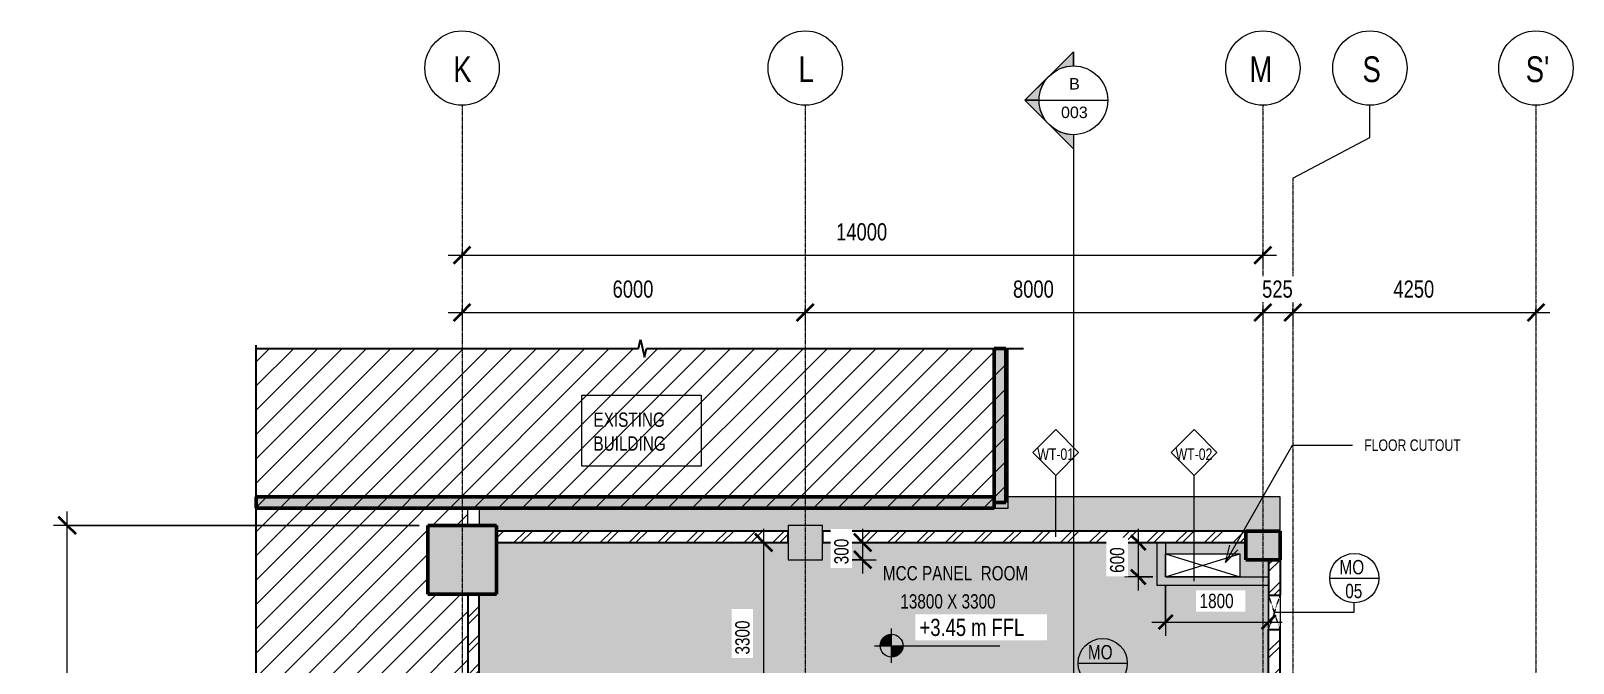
# Model space of a CAD drawing. Header units: millimetres. Extents: x -29259 to 87313, y -139821 to 46728.
# Drawn here: x 29416 to 56379, y 14893 to 25937 of the extents above; entities that cross this region are included whole.
import ezdxf

# ---------------------------------------------------------------- set-up
doc = ezdxf.new("R2010")
doc.units = ezdxf.units.MM
doc.linetypes.add('Dash', pattern=[6.35, 3.175, -3.175])
doc.linetypes.add('Grid Line', pattern=[22.225, 12.7, -3.175, 3.175, -3.175])
for name, color, linetype, lineweight in [('A-ANNO-DIMS', 211, 'Continuous', 9), ('A-ANNO-DIMS-100', 211, 'Continuous', 9), ('A-AREA-IDEN', 2, 'Continuous', 9), ('A-DETL-GENF', 92, 'Continuous', 9), ('A-DETL-MEDM', 33, 'Continuous', 25), ('A-DETL-THIN', 151, 'Continuous', 9), ('A-FLOR', 192, 'Continuous', 9), ('A-GLAZ', 151, 'Continuous', 9), ('A-GLAZ-HDLN', 1, 'Dash', 18), ('A-GLAZ-IDEN', 152, 'Continuous', 9), ('A-WALL', 113, 'Continuous', 18), ('A-WALL-IDEN', 211, 'Continuous', 9), ('A-WALL-PATT', 111, 'Continuous', 18), ('G-ANNO-DIMS', 111, 'Continuous', 9), ('G-ANNO-SYMB', 111, 'Continuous', 9), ('G-ANNO-TEXT', 231, 'Continuous', 9), ('S-COLS', 52, 'Continuous', 18), ('S-GRID', 8, 'Continuous', 9), ('S-GRID-IDEN', 1, 'Continuous', 9)]:
    doc.layers.add(name, color=color, linetype=linetype, lineweight=lineweight)
doc.styles.add('Arial_2', font='arial.ttf', dxfattribs={"height": 200})
doc.styles.add('Century Gothic', font='GOTHIC.TTF', dxfattribs={"width": 0.8, "height": 450})
doc.styles.add('Century Gothic_1', font='GOTHIC.TTF', dxfattribs={"width": 0.8, "height": 250})
doc.styles.add('Century Gothic_2', font='GOTHIC.TTF', dxfattribs={"width": 0.8, "height": 300})
doc.styles.add('Century Gothic_3', font='GOTHIC.TTF', dxfattribs={"width": 0.8, "height": 200})
doc.dimstyles.new('Diagonal_-_2_5mm_Century_Gothic', dxfattribs={"dimscale": 304.8, "dimtxt": 261.042067, "dimasz": 0.984252, "dimexe": 0.787402, "dimexo": 0.492126, "dimgap": 0.574147, "dimtad": 1, "dimdec": 0, "dimzin": 0, "dimdsep": 46, "dimtxsty": 'Century Gothic_1', "dimblk1": 'OBLIQUE', "dimblk2": 'OBLIQUE', "dimsah": 1, "dimcen": 0.09, "dimdle": 0.787402, "dimazin": 0, "dimtfac": 1, "dimtdec": 4, "dimtix": 1, "dimtmove": 0, "dimatfit": 3, "dimfxl": 1, "dimtvp": 1, "dimtfill": 1, "dimtolj": 1, "dimtzin": 0, "dimarcsym": 2})
doc.dimstyles.new('Diagonal_-_2_5mm_Century_Gothic__T', dxfattribs={"dimscale": 304.8, "dimtxt": 261.042067, "dimasz": 0.82021, "dimexe": 0.787402, "dimexo": 0.492126, "dimgap": 0.574147, "dimtad": 1, "dimdec": 0, "dimzin": 0, "dimdsep": 46, "dimtxsty": 'Century Gothic_1', "dimblk1": 'OBLIQUE', "dimblk2": 'OBLIQUE', "dimsah": 1, "dimcen": 0.09, "dimdle": 0.787402, "dimazin": 0, "dimtfac": 1, "dimtdec": 4, "dimtix": 1, "dimtmove": 0, "dimatfit": 3, "dimfxl": 1, "dimtvp": 1, "dimtfill": 1, "dimtolj": 1, "dimtzin": 0, "dimarcsym": 2})
doc.dimstyles.new('Diagonal_-_3mm_Century_Gothic', dxfattribs={"dimscale": 304.8, "dimtxt": 313.250481, "dimasz": 0.984252, "dimexe": 0.787402, "dimexo": 0.492126, "dimgap": 0.574147, "dimtad": 1, "dimdec": 0, "dimzin": 0, "dimdsep": 46, "dimtxsty": 'Century Gothic_2', "dimblk1": 'OBLIQUE', "dimblk2": 'OBLIQUE', "dimsah": 1, "dimcen": 0.09, "dimdle": 0.787402, "dimazin": 0, "dimtfac": 1, "dimtdec": 4, "dimtix": 1, "dimtmove": 0, "dimatfit": 3, "dimfxl": 1, "dimtvp": 1, "dimtfill": 1, "dimtolj": 1, "dimtzin": 0, "dimarcsym": 2})
pattern_1 = [(45, (36954.4, 0), (-251.447, 251.447), []), (45, (36954.4, 381), (-251.447, 251.447), [])]

# ---------------------------------------------------------------- blocks, each defined once
blk = doc.blocks.new('Roaster Building_ST_RVT2022_detached_rvt-2-FIRST FLOOR PLAN')
at = {"layer": 'S-COLS', "lineweight": 5}
for color, points in [(254, [(100, 16100), (600, 16100), (600, 17300), (-600, 17300), (-600, 16100), (-300, 16100)]), (8, [(5986, 16700), (6300, 16700), (6300, 17300), (5700, 17300), (5700, 16700)]), (8, [(13933, 16700), (14300, 16700), (14300, 17200), (13700, 17200), (13700, 16700)])]:
    blk.add_hatch(color=color, dxfattribs=at).paths.add_polyline_path(points)
at = {"layer": 'A-FLOR', "color": 250}
for p, q in [((9545, 17800), (9505, 17800)), ((14300, 17800), (9545, 17800)), ((14300, 17200), (14300, 17800)), ((300, 17600), (300, 17300)), ((12300, 16800), (13600, 16800)), ((13600, 16800), (13600, 16400))]:
    blk.add_line(p, q, dxfattribs=at)
at = {"layer": 'A-FLOR', "color": 55}
for p, q in [((12300, 16400), (12300, 16800)), ((13600, 16400), (12300, 16400))]:
    blk.add_line(p, q, dxfattribs=at)
at = {"layer": 'S-COLS', "color": 7, "lineweight": 50}
for p, q in [((100, 17300), (-600, 17300)), ((-600, 17300), (-600, 16100)), ((600, 17300), (100, 17300)), ((600, 16100), (600, 17300)), ((-600, 16100), (100, 16100)), ((100, 16100), (600, 16100))]:
    blk.add_line(p, q, dxfattribs=at)
at = {"layer": 'S-COLS', "color": 250, "lineweight": 9}
for p, q in [((6300, 17300), (5700, 17300)), ((5700, 17300), (5700, 16700)), ((6300, 16700), (6300, 17300)), ((14300, 17200), (13700, 17200)), ((13700, 17200), (13700, 16700)), ((14300, 16700), (14300, 17200)), ((5700, 16700), (6300, 16700)), ((13700, 16700), (14300, 16700))]:
    blk.add_line(p, q, dxfattribs=at)
blk = doc.blocks.new('Roaster Building_ST_RVT2022 _SST__rvt-2-FIRST FLOOR PLAN')
at = {"layer": 'A-FLOR', "lineweight": 5}
h = blk.add_hatch(color=8, dxfattribs=at)
h.paths.add_polyline_path([(10897, 10900), (12750, 10900), (12750, 10925), (9140, 10925), (9140, 10900), (10891, 10900)])
h.paths.add_polyline_path([(671, 13525), (716, 13525), (716, 12575), (671, 12575), (671, 13500)])
h.paths.add_polyline_path([(12939, 10900), (13700, 10900), (13700, 11300), (14100, 11300), (14100, 12030), (13350, 12030), (13350, 13500), (13200, 13500), (13200, 13525), (13150, 13525), (13150, 13575), (13134, 13575), (13134, 13626), (13150, 13626), (13150, 13675), (13200, 13675), (13200, 13700), (14100, 13700), (14100, 16250), (12150, 16250), (12150, 17000), (6300, 17000), (6300, 16700), (5700, 16700), (5700, 17000), (600, 17000), (600, 16100), (301, 16100), (301, 13700), (621, 13700), (621, 13675), (671, 13675), (671, 13626), (687, 13626), (687, 13575), (671, 13575), (671, 13525), (621, 13525), (621, 13500), (300, 13500), (300, 10900), (5700, 10900), (5700, 11300), (6300, 11300), (6300, 10900), (9090, 10900), (9091, 10975), (12800, 10974), (12800, 10900)])
h.paths.add_polyline_path([(14100, 12180), (14100, 13500), (13500, 13500), (13500, 13400), (13900, 13400), (13900, 12180), (13933, 12180)])
h.paths.add_polyline_path([(13150, 12425), (13105, 12425), (13105, 13525), (13150, 13525), (13150, 12765)])
h.paths.add_polyline_path([(2571, 13525), (2571, 13575), (2555, 13575), (2555, 13626), (2571, 13626), (2571, 13675), (2621, 13675), (2621, 13700), (12000, 13700), (12000, 13675), (12050, 13675), (12050, 13626), (12066, 13626), (12066, 13575), (12050, 13575), (12050, 13525), (12000, 13525), (12000, 13500), (2621, 13500), (2621, 13525)])
h.paths.add_polyline_path([(2526, 12575), (2526, 13525), (2571, 13525), (2571, 12575)])
h.paths.add_polyline_path([(12770, 13519), (12430, 13519), (12430, 13525), (12450, 13525), (12450, 13570), (12430, 13570), (12430, 13576), (12770, 13576), (12770, 13570), (12750, 13570), (12750, 13525), (12770, 13525)])
h.paths.add_polyline_path([(13600, 16400), (14100, 16400), (14100, 16700), (13700, 16700), (13700, 17000), (12300, 17000), (12300, 16800), (13600, 16800), (13600, 16700)])
h.paths.add_polyline_path([(14300, 17200), (14300, 17800), (9505, 17800), (9505, 17700), (9305, 17700), (9305, 17600), (300, 17600), (300, 17300), (600, 17300), (600, 17200), (5700, 17200), (5700, 17300), (6300, 17300), (6300, 17200), (13933, 17200)])
h = blk.add_hatch(color=10, dxfattribs=at)
h.paths.add_polyline_path([(13700, 12030), (14100, 12030), (14100, 12180), (13500, 12180), (13500, 13500), (13350, 13500), (13350, 12030), (13534, 12030)])
h.paths.add_polyline_path([(13933, 16250), (14100, 16250), (14100, 16400), (12300, 16400), (12300, 17000), (12150, 17000), (12150, 16250), (13615, 16250)])
at = {"layer": 'S-COLS', "lineweight": 5}
blk.add_hatch(color=254, dxfattribs=at).paths.add_polyline_path([(13933, 16700), (14300, 16700), (14300, 17200), (13700, 17200), (13700, 16700)])
at = {"layer": 'A-FLOR', "color": 255, "lineweight": 18}
for p, q in [((9545, 17800), (9505, 17800)), ((14300, 17800), (9545, 17800)), ((14300, 17200), (14300, 17800)), ((300, 17600), (300, 17300)), ((12300, 16800), (13600, 16800)), ((13600, 16800), (13600, 16400))]:
    blk.add_line(p, q, dxfattribs=at)
at = {"layer": 'A-FLOR', "color": 50, "lineweight": 18}
for p, q in [((12300, 16400), (12300, 16800)), ((13600, 16400), (12300, 16400))]:
    blk.add_line(p, q, dxfattribs=at)
at = {"layer": 'S-COLS', "color": 7, "lineweight": 50}
for p, q in [((14300, 17200), (13700, 17200)), ((13700, 17200), (13700, 16700)), ((14300, 16700), (14300, 17200)), ((13700, 16700), (14300, 16700))]:
    blk.add_line(p, q, dxfattribs=at)
blk = doc.blocks.new('MECH CUTOUT - MECH WALL CUTOUT SIZE 600x 600-888614-FIRST FLOOR PLAN')
at = {"layer": 'A-GLAZ'}
for p, q in [((300, 100), (-300, 100)), ((-300, -100), (-300, 100)), ((300, -100), (300, 100)), ((300, -100), (-300, -100))]:
    blk.add_line(p, q, dxfattribs=at)
at = {"layer": 'A-GLAZ-HDLN'}
for p, q in [((300, -100), (-300, 100)), ((-300, -100), (300, 100))]:
    blk.add_line(p, q, dxfattribs=at)
blk = doc.blocks.new('M_Break Line - M_Break Line-660425-FIRST FLOOR PLAN')
at = {"layer": 'A-DETL-MEDM'}
for p, q in [((-6756, 0), (-71, 0)), ((-71, 0), (-35, 152)), ((-35, 152), (35, -152)), ((35, -152), (71, 0)), ((71, 0), (6657, 0))]:
    blk.add_line(p, q, dxfattribs=at)
blk = doc.blocks.new('M_Break Line - M_Break Line-679379-FIRST FLOOR PLAN')
at = {"layer": 'A-DETL-MEDM'}
blk.add_line((71, 0), (10248, 0), dxfattribs=at)
blk = doc.blocks.new('Grid - M_Grid Head - Circle-24584-FIRST FLOOR PLAN')
at = {"layer": 'S-GRID-IDEN'}
blk.add_circle((0, 0), 6.5, dxfattribs=at)
blk = doc.blocks.new('DIMBLOCK22-FIRST FLOOR PLAN')
at = {"layer": 'A-ANNO-DIMS-100', "lineweight": 35, "transparency": 16777216}
for p, q in [((36954, 21018), (37104, 21168)), ((42954, 21018), (43104, 21168)), ((36954, 21018), (36804, 20868)), ((42954, 21018), (42804, 20868))]:
    blk.add_line(p, q, dxfattribs=at)
at = {"layer": 'A-ANNO-DIMS-100', "transparency": 16777216}
for p, q in [((36954, 21080), (36954, 20778)), ((36954, 21018), (36954, 21080)), ((42954, 21080), (42954, 20778)), ((42954, 21018), (42954, 21080)), ((36714, 21018), (42954, 21018))]:
    blk.add_line(p, q, dxfattribs=at)
at = {"layer": 'A-ANNO-DIMS-100', "color": 0, "transparency": 16777216, "insert": (39586, 21577), "char_height": 300, "width": 883.07, "attachment_point": 1, "line_spacing_factor": 0.984502, "style": 'Century Gothic_2', "bg_fill": 3, "box_fill_scale": 1.25, "bg_fill_color": 256, "bg_fill_true_color": 13158600, "bg_fill_transparency": 0}
blk.add_mtext('6000', dxfattribs=at)
blk = doc.blocks.new('_Oblique')
at = {"color": 0, "linetype": 'ByBlock', "lineweight": -2}
blk.add_line((-0.5, -0.5), (0.5, 0.5), dxfattribs=at)
blk = doc.blocks.new('DIMBLOCK23-FIRST FLOOR PLAN')
at = {"layer": 'A-ANNO-DIMS-100', "lineweight": 35, "transparency": 16777216}
for p, q in [((42954, 21018), (43104, 21168)), ((50954, 21018), (51104, 21168)), ((42954, 21018), (42804, 20868)), ((50954, 21018), (50804, 20868))]:
    blk.add_line(p, q, dxfattribs=at)
at = {"layer": 'A-ANNO-DIMS-100', "transparency": 16777216}
for p, q in [((42954, 21080), (42954, 20778)), ((42954, 21018), (42954, 21080)), ((50954, 21080), (50954, 20778)), ((50954, 21018), (50954, 21080)), ((42954, 21018), (51194, 21018))]:
    blk.add_line(p, q, dxfattribs=at)
at = {"layer": 'A-ANNO-DIMS-100', "color": 0, "transparency": 16777216, "insert": (46586, 21577), "char_height": 300, "width": 883.07, "attachment_point": 1, "line_spacing_factor": 0.984502, "style": 'Century Gothic_2', "bg_fill": 3, "box_fill_scale": 1.25, "bg_fill_color": 256, "bg_fill_true_color": 13158600, "bg_fill_transparency": 0}
blk.add_mtext('8000', dxfattribs=at)
blk = doc.blocks.new('DIMBLOCK24-FIRST FLOOR PLAN')
at = {"layer": 'A-ANNO-DIMS-100', "lineweight": 35, "transparency": 16777216}
for p, q in [((36954, 22018), (37104, 22168)), ((50954, 22018), (51104, 22168)), ((36954, 22018), (36804, 21868)), ((50954, 22018), (50804, 21868))]:
    blk.add_line(p, q, dxfattribs=at)
at = {"layer": 'A-ANNO-DIMS-100', "transparency": 16777216}
for p, q in [((36714, 22018), (51194, 22018)), ((36954, 22080), (36954, 21778)), ((36954, 22018), (36954, 22080)), ((50954, 22080), (50954, 21778)), ((50954, 22018), (50954, 22080))]:
    blk.add_line(p, q, dxfattribs=at)
at = {"layer": 'A-ANNO-DIMS-100', "color": 0, "transparency": 16777216, "insert": (43494, 22577), "char_height": 300, "width": 1103.84, "attachment_point": 1, "line_spacing_factor": 0.984502, "style": 'Century Gothic_2', "bg_fill": 3, "box_fill_scale": 1.25, "bg_fill_color": 256, "bg_fill_true_color": 13158600, "bg_fill_transparency": 0}
blk.add_mtext('14000', dxfattribs=at)
blk = doc.blocks.new('Section - M_Section Head - Filled-1049-FIRST FLOOR PLAN')
at = {"layer": 'G-ANNO-SYMB'}
h = blk.add_hatch(color=256, dxfattribs=at)
edge = h.paths.add_edge_path()
edge.add_line((-6, 8.49), (-6, 6))
edge.add_arc((-6, 0), 6, 90, 135)
edge.add_line((-10.24, 4.24), (-6, 8.49))
h = blk.add_hatch(color=256, dxfattribs=at)
edge = h.paths.add_edge_path()
edge.add_line((-6, 8.49), (-1.76, 4.24))
edge.add_arc((-6, 0), 6, 45, 90)
edge.add_line((-6, 6), (-6, 8.49))
h = blk.add_hatch(color=256, dxfattribs=at)
edge = h.paths.add_edge_path()
edge.add_line((-14.49, 0), (-10.24, 4.24))
edge.add_arc((-6, 0), 6, 135, 180)
edge.add_line((-12, 0), (-14.49, 0))
h = blk.add_hatch(color=256, dxfattribs=at)
edge = h.paths.add_edge_path()
edge.add_line((2.49, 0), (0, 0))
edge.add_arc((-6, 0), 6, 360, 405)
edge.add_line((-1.76, 4.24), (2.49, 0))
for p, q in [((-6, 8.49), (-14.49, 0)), ((-6, 8.49), (-10.24, 4.24)), ((-6, 8.49), (2.49, 0)), ((-6, 6), (-6, 8.49)), ((-6, 8.49), (-6, 6)), ((-1.76, 4.24), (-6, 8.49)), ((-10.24, 4.24), (-14.49, 0)), ((2.49, 0), (-1.76, 4.24)), ((-14.49, 0), (-12, 0)), ((0, 0), (2.49, 0)), ((-12, 0), (-14.49, 0)), ((0, 0), (2.49, 0))]:
    blk.add_line(p, q, dxfattribs=at)
for start, end in [(360, 180), (90, 135), (45, 90), (135, 180), (360, 45), (180, 360)]:
    blk.add_arc((-6, 0), 6, start, end, dxfattribs=at)
blk = doc.blocks.new('Spot Elevations - M_Spot Elevation - Target Filled-23738-FIRST FLOOR PLAN')
at = {"layer": 'G-ANNO-DIMS'}
h = blk.add_hatch(color=256, dxfattribs=at)
edge = h.paths.add_edge_path()
edge.add_line((0, 0), (-2, 0))
edge.add_arc((0, 0), 2, 90, 180, ccw=False)
edge.add_line((0, 2), (0, 0))
h = blk.add_hatch(color=256, dxfattribs=at)
edge = h.paths.add_edge_path()
edge.add_line((0, 0), (2, 0))
edge.add_arc((0, 0), 2, 270, 360, ccw=False)
edge.add_line((0, -2), (0, 0))
for p, q in [((0, -3), (0, 3)), ((-3, 0), (18.95, 0))]:
    blk.add_line(p, q, dxfattribs=at)
blk.add_circle((0, 0), 2, dxfattribs=at)
blk = doc.blocks.new('M_Wall Tag - 8mm-36225-FIRST FLOOR PLAN')
at = {"layer": 'A-WALL-IDEN'}
for p, q in [((-4, 0), (0, 4)), ((0, 4), (4, 0)), ((-4, 0), (0, -4)), ((4, 0), (0, -4))]:
    blk.add_line(p, q, dxfattribs=at)
blk = doc.blocks.new('DIMBLOCK28-FIRST FLOOR PLAN')
at = {"layer": 'A-ANNO-DIMS-100', "transparency": 16777216}
for p, q in [((42288, 17000), (41986, 17000)), ((42226, 17240), (42226, 13460)), ((42226, 17000), (42288, 17000)), ((41687, 13700), (42466, 13700)), ((42226, 13700), (41687, 13700))]:
    blk.add_line(p, q, dxfattribs=at)
at = {"layer": 'A-ANNO-DIMS-100', "lineweight": 35, "transparency": 16777216}
for p, q in [((42226, 17000), (42076, 17150)), ((42226, 17000), (42376, 16850)), ((42226, 13700), (42076, 13850)), ((42226, 13700), (42376, 13550))]:
    blk.add_line(p, q, dxfattribs=at)
at = {"layer": 'A-ANNO-DIMS-100', "color": 0, "transparency": 16777216, "insert": (41731, 15043), "char_height": 250, "width": 735.89, "attachment_point": 1, "rotation": 90, "line_spacing_factor": 0.984502, "style": 'Century Gothic_1', "bg_fill": 3, "box_fill_scale": 1.25, "bg_fill_color": 256, "bg_fill_true_color": 13158600, "bg_fill_transparency": 0}
blk.add_mtext('3300', dxfattribs=at)
blk = doc.blocks.new('DIMBLOCK29-FIRST FLOOR PLAN')
at = {"layer": 'A-ANNO-DIMS-100', "lineweight": 35, "transparency": 16777216}
for p, q in [((50954, 21018), (51104, 21168)), ((51479, 21018), (51629, 21168)), ((50954, 21018), (50804, 20868)), ((51479, 21018), (51329, 20868))]:
    blk.add_line(p, q, dxfattribs=at)
at = {"layer": 'A-ANNO-DIMS-100', "transparency": 16777216}
for p, q in [((50954, 21080), (50954, 20778)), ((50954, 21018), (50954, 21080)), ((51479, 21080), (51479, 20778)), ((51479, 21018), (51479, 21080)), ((50714, 21018), (51479, 21018))]:
    blk.add_line(p, q, dxfattribs=at)
at = {"layer": 'A-ANNO-DIMS-100', "color": 0, "transparency": 16777216, "insert": (50941, 21577), "char_height": 300, "width": 662.3, "attachment_point": 1, "line_spacing_factor": 0.984502, "style": 'Century Gothic_2', "bg_fill": 3, "box_fill_scale": 1.25, "bg_fill_color": 256, "bg_fill_true_color": 13158600, "bg_fill_transparency": 0}
blk.add_mtext('525', dxfattribs=at)
blk = doc.blocks.new('DIMBLOCK30-FIRST FLOOR PLAN')
at = {"layer": 'A-ANNO-DIMS-100', "lineweight": 35, "transparency": 16777216}
for p, q in [((51479, 21018), (51629, 21168)), ((55729, 21018), (55879, 21168)), ((51479, 21018), (51329, 20868)), ((55729, 21018), (55579, 20868))]:
    blk.add_line(p, q, dxfattribs=at)
at = {"layer": 'A-ANNO-DIMS-100', "transparency": 16777216}
for p, q in [((51479, 21080), (51479, 20778)), ((51479, 21018), (51479, 21080)), ((55729, 21080), (55729, 20778)), ((55729, 21018), (55729, 21080)), ((51479, 21018), (55969, 21018))]:
    blk.add_line(p, q, dxfattribs=at)
at = {"layer": 'A-ANNO-DIMS-100', "color": 0, "transparency": 16777216, "insert": (53236, 21577), "char_height": 300, "width": 883.07, "attachment_point": 1, "line_spacing_factor": 0.984502, "style": 'Century Gothic_2', "bg_fill": 3, "box_fill_scale": 1.25, "bg_fill_color": 256, "bg_fill_true_color": 13158600, "bg_fill_transparency": 0}
blk.add_mtext('4250', dxfattribs=at)
blk = doc.blocks.new('DIMBLOCK31-FIRST FLOOR PLAN')
at = {"layer": 'A-ANNO-DIMS-100', "lineweight": 35, "transparency": 16777216}
for p, q in [((48778, 17000), (48653, 17125)), ((48778, 17000), (48903, 16875)), ((48778, 16400), (48653, 16525)), ((48778, 16400), (48903, 16275))]:
    blk.add_line(p, q, dxfattribs=at)
at = {"layer": 'A-ANNO-DIMS-100', "transparency": 16777216}
for p, q in [((48751, 17000), (49018, 17000)), ((48778, 17000), (48751, 17000)), ((48778, 16160), (48778, 17240)), ((49029, 16400), (48538, 16400)), ((48778, 16400), (49029, 16400))]:
    blk.add_line(p, q, dxfattribs=at)
at = {"layer": 'A-ANNO-DIMS-100', "color": 0, "transparency": 16777216, "insert": (48282, 16470), "char_height": 250, "width": 551.92, "attachment_point": 1, "rotation": 90, "line_spacing_factor": 0.984502, "style": 'Century Gothic_1', "bg_fill": 3, "box_fill_scale": 1.25, "bg_fill_color": 256, "bg_fill_true_color": 13158600, "bg_fill_transparency": 0}
blk.add_mtext('600', dxfattribs=at)
blk = doc.blocks.new('DIMBLOCK32-FIRST FLOOR PLAN')
at = {"layer": 'A-ANNO-DIMS-100', "transparency": 16777216}
for p, q in [((49254, 16250), (49254, 15370)), ((49254, 15610), (49254, 16250)), ((49014, 15610), (51294, 15610)), ((51054, 15637), (51054, 15370)), ((51054, 15610), (51054, 15637))]:
    blk.add_line(p, q, dxfattribs=at)
at = {"layer": 'A-ANNO-DIMS-100', "lineweight": 35, "transparency": 16777216}
for p, q in [((49254, 15610), (49379, 15735)), ((51054, 15610), (51179, 15735)), ((49254, 15610), (49129, 15485)), ((51054, 15610), (50929, 15485))]:
    blk.add_line(p, q, dxfattribs=at)
at = {"layer": 'A-ANNO-DIMS-100', "color": 0, "transparency": 16777216, "insert": (49848, 16105), "char_height": 250, "width": 735.89, "attachment_point": 1, "line_spacing_factor": 0.984502, "style": 'Century Gothic_1', "bg_fill": 3, "box_fill_scale": 1.25, "bg_fill_color": 256, "bg_fill_true_color": 13158600, "bg_fill_transparency": 0}
blk.add_mtext('1800', dxfattribs=at)
blk = doc.blocks.new('DIMBLOCK47-FIRST FLOOR PLAN')
at = {"layer": 'A-ANNO-DIMS-100', "transparency": 16777216}
for p, q in [((44019, 17000), (43717, 17000)), ((43957, 17240), (43957, 16460)), ((43957, 17000), (44019, 17000)), ((43404, 16700), (44197, 16700)), ((43957, 16700), (43404, 16700))]:
    blk.add_line(p, q, dxfattribs=at)
at = {"layer": 'A-ANNO-DIMS-100', "lineweight": 35, "transparency": 16777216}
for p, q in [((43957, 17000), (43807, 17150)), ((43957, 17000), (44107, 16850)), ((43957, 16700), (43807, 16850)), ((43957, 16700), (44107, 16550))]:
    blk.add_line(p, q, dxfattribs=at)
at = {"layer": 'A-ANNO-DIMS-100', "color": 0, "transparency": 16777216, "insert": (43461, 16620), "char_height": 250, "width": 551.92, "attachment_point": 1, "rotation": 90, "line_spacing_factor": 0.984502, "style": 'Century Gothic_1', "bg_fill": 3, "box_fill_scale": 1.25, "bg_fill_color": 256, "bg_fill_true_color": 13158600, "bg_fill_transparency": 0}
blk.add_mtext('300', dxfattribs=at)
blk = doc.blocks.new('DIMBLOCK70-FIRST FLOOR PLAN')
at = {"layer": 'A-ANNO-DIMS-100', "transparency": 16777216}
for p, q in [((30051, -440), (30051, 17540)), ((36204, 17300), (29811, 17300)), ((30051, 17300), (36204, 17300)), ((35850, -200), (29811, -200)), ((30051, -200), (35850, -200))]:
    blk.add_line(p, q, dxfattribs=at)
at = {"layer": 'A-ANNO-DIMS-100', "lineweight": 35, "transparency": 16777216}
for p, q in [((30051, 17300), (29901, 17450)), ((30051, 17300), (30201, 17150)), ((30051, -200), (29901, -50)), ((30051, -200), (30201, -350))]:
    blk.add_line(p, q, dxfattribs=at)
at = {"layer": 'A-ANNO-DIMS-100', "color": 0, "transparency": 16777216, "insert": (29491, 8090), "char_height": 300, "width": 1103.84, "attachment_point": 1, "rotation": 90, "line_spacing_factor": 0.984502, "style": 'Century Gothic_2', "bg_fill": 3, "box_fill_scale": 1.25, "bg_fill_color": 256, "bg_fill_true_color": 13158600, "bg_fill_transparency": 0}
blk.add_mtext('17500', dxfattribs=at)
blk = doc.blocks.new('LTTS_A1_WINDOW TAG - LTTS_A1_WINDOW TAG-803410-FIRST FLOOR PLAN')
at = {"layer": 'A-GLAZ-IDEN'}
blk.add_line((-4.31, 0), (4.29, 0), dxfattribs=at)
blk.add_circle((-0.01, 0), 4.3, dxfattribs=at)

msp = doc.modelspace()

# ---------------------------------------------------------------- hatches: boundary and pattern name
at = {"layer": 'A-DETL-GENF'}
h = msp.add_hatch(dxfattribs=at)
h.set_pattern_fill('FP_2', color=9, style=0, pattern_type=2)
h.set_pattern_definition([(45, (36954.4, 0), (-212.132, 212.132), [])])
h.paths.add_polyline_path([(34994, -3955.1), (36654.4, -3955.1), (36654.4, 400), (37054.4, 400), (37054.4, 4700), (36654.4, 4700), (36654.4, 5300), (37054.4, 5300), (37054.4, 10699.9), (36654.4, 10699.9), (36654.4, 11299.9), (37054.4, 11299.9), (37054.4, 16099.9), (36354.4, 16099.9), (36354.4, 17299.9), (37054.4, 17299.9), (37054.4, 17600), (46499.4, 17600), (46499.4, 20391.8), (40181.1, 20391.8), (40145.7, 20239.6), (40110.3, 20391.8), (33354.4, 20391.8), (33354.4, 10270.7), (33529.4, 10235.3), (33354.4, 10199.9), (33354.4, -3955.1)])
at = {"layer": 'A-WALL-PATT', "lineweight": 9}
for points in [[(46459.4, 17700), (46459.4, 20391.8), (46259.4, 20391.8), (46259.4, 17700)], [(46259.4, 17600), (46259.4, 17800), (33354.4, 17800), (33354.4, 17600), (42940.5, 17600)]]:
    msp.add_hatch(color=9, dxfattribs=at).paths.add_polyline_path(points)
h = msp.add_hatch(dxfattribs=at)
h.set_pattern_fill('FP_1', color=256, style=0, pattern_type=2)
h.set_pattern_definition(pattern_1)
h.paths.add_polyline_path([(37554.4, 16999.9), (42654.4, 16999.9), (42654.4, 17199.9), (37554.4, 17199.9)])
h = msp.add_hatch(dxfattribs=at)
h.set_pattern_fill('FP_1', color=256, style=0, pattern_type=2)
h.set_pattern_definition(pattern_1)
h.paths.add_polyline_path([(43254.4, 16999.9), (50654.4, 16999.9), (50654.4, 17199.9), (43254.4, 17199.9)])
h = msp.add_hatch(dxfattribs=at)
h.set_pattern_fill('FP_1', color=256, style=0, pattern_type=2)
h.set_pattern_definition(pattern_1)
h.paths.add_polyline_path([(51054.4, 11299.9), (51254.4, 11299.9), (51254.4, 15352.9), (51054.4, 15352.9), (51054.4, 13499.9)])
h.paths.add_polyline_path([(51254.4, 16213.5), (51254.4, 16699.8), (51054.4, 16699.8), (51054.4, 16213.5)])
h = msp.add_hatch(dxfattribs=at)
h.set_pattern_fill('FP_1', color=256, style=0, pattern_type=2)
h.set_pattern_definition(pattern_1)
h.paths.add_polyline_path([(51254.4, 15352.9), (51254.4, 15482.9), (51054.4, 15482.9), (51054.4, 15352.9)])
h.paths.add_polyline_path([(51254.4, 16082.9), (51254.4, 16213.5), (51054.4, 16213.5), (51054.4, 16082.9)])
h = msp.add_hatch(dxfattribs=at)
h.set_pattern_fill('FP_1', color=256, style=0, pattern_type=2)
h.set_pattern_definition(pattern_1)
h.paths.add_polyline_path([(37055, 13700), (37255, 13700), (37255, 16099.9), (37055, 16099.9), (37055, 14706.4)])

# ---------------------------------------------------------------- linework, layer by layer
at = {"layer": 'A-DETL-THIN'}
for p, q in [((46499.4, 17600), (46499.4, 20391.8)), ((37054.4, 17299.9), (37054.4, 17600)), ((37054.4, 17600), (46499.4, 17600)), ((36354.4, 16099.9), (36354.4, 17299.9)), ((36354.4, 17299.9), (37054.4, 17299.9)), ((49254.1, 16400), (50554.1, 16799.9)), ((49254.1, 16799.9), (50554.1, 16400)), ((37054.4, 16099.9), (36354.4, 16099.9)), ((37054.4, 11299.9), (37054.4, 16099.9))]:
    msp.add_line(p, q, dxfattribs=at)
at = {"layer": 'A-FLOR'}
for p, q in [((49254.1, 16799.9), (50554.1, 16799.9)), ((50554.1, 16799.9), (50554.1, 16399.9))]:
    msp.add_line(p, q, dxfattribs=at)
at = {"layer": 'A-GLAZ-IDEN'}
msp.add_line((52553, 15782.9), (52553, 15949.5), dxfattribs=at)
at = {"layer": 'A-WALL', "color": 7, "lineweight": 50}
for p, q in [((46459.4, 20391.8), (46259.4, 20391.8)), ((46259.4, 20391.8), (46259.4, 17600)), ((46459.4, 17700), (46459.4, 20391.8)), ((46259.4, 17800), (33354.4, 17800)), ((33354.4, 17800), (33354.4, 17600)), ((33354.4, 17600), (46259.4, 17600)), ((46259.4, 17700), (46459.4, 17700))]:
    msp.add_line(p, q, dxfattribs=at)
at = {"layer": 'A-WALL', "lineweight": 25}
for p, q in [((42654.4, 17199.9), (37554.4, 17199.9)), ((37554.4, 17199.9), (37554.4, 16999.9)), ((37554.4, 16999.9), (42654.4, 16999.9)), ((42654.4, 16999.9), (42654.4, 17199.9)), ((50654.4, 17199.9), (43254.4, 17199.9)), ((43254.4, 17199.9), (43254.4, 16999.9)), ((43254.4, 16999.9), (50654.4, 16999.9)), ((50654.4, 16999.9), (50654.4, 17199.9)), ((51054.4, 16699.8), (51054.4, 16082.9)), ((51054.4, 16699.8), (51254.4, 16699.8)), ((51254.4, 16699.8), (51254.4, 16082.9)), ((37255, 16099.9), (37055, 16099.9)), ((37055, 16099.9), (37055, 13700)), ((37255, 13700), (37255, 16099.9)), ((51054.4, 16082.9), (51254.4, 16082.9)), ((51054.4, 13699.9), (51054.4, 15482.9)), ((51054.4, 15482.9), (51254.4, 15482.9)), ((51254.4, 11299.9), (51254.4, 15482.9))]:
    msp.add_line(p, q, dxfattribs=at)
at = {"layer": 'A-WALL', "lineweight": 9}
for p, q in [((49104.1, 16249.9), (49104.1, 16999.9)), ((49254.1, 16999.9), (49254.1, 16399.9)), ((51054.4, 16249.9), (49104.1, 16249.9)), ((49254.1, 16399.9), (51054.4, 16399.9)), ((51054.4, 15482.9), (51054.4, 16082.9)), ((51254.4, 16082.9), (51254.4, 15482.9))]:
    msp.add_line(p, q, dxfattribs=at)
at = {"layer": 'A-WALL-IDEN'}
msp.add_line((47333.8, 17099.9), (47333.8, 18172.7), dxfattribs=at)
at = {"layer": 'G-ANNO-SYMB'}
msp.add_line((47042.8, 24723.9), (48242.8, 24723.9), dxfattribs=at)
at = {"layer": 'G-ANNO-TEXT', "color": 250}
for p, q in [((50299.7, 16652.1), (51470.8, 18701.1)), ((51470.8, 18701.1), (52522.6, 18701.1)), ((50299.7, 16652.1), (50378.7, 16952.5)), ((50299.7, 16652.1), (50518.3, 16872.7))]:
    msp.add_line(p, q, dxfattribs=at)
at = {"layer": 'G-ANNO-TEXT', "color": 250, "flags": 128}
msp.add_lwpolyline([(39048.8, 19574.6), (41132.8, 19574.6), (41132.8, 18334.2), (39048.8, 18334.2)], close=True, dxfattribs=at)
at = {"layer": 'S-GRID', "linetype": 'Grid Line'}
for p, q in [((36954.4, 24636.9), (36954.4, -4731.2)), ((42954.4, 24636.9), (42954.4, -1811.1)), ((50954.4, 24636.9), (50954.4, -4449.3)), ((55728.7, 24636.9), (55728.7, -4449.3)), ((51479, 23366.9), (51479, -4449.3))]:
    msp.add_line(p, q, dxfattribs=at)
at = {"layer": 'S-GRID'}
for p, q in [((52825.1, 24072.6), (52825.1, 24636.9)), ((51479, 23366.9), (52825.1, 24072.6))]:
    msp.add_line(p, q, dxfattribs=at)

# ---------------------------------------------------------------- block references
at = {"color": 10, "lineweight": 5}
msp.add_blockref('Roaster Building_ST_RVT2022_detached_rvt-2-FIRST FLOOR PLAN', (36954.4, 0), dxfattribs=at)
at = {"color": 8, "lineweight": 5}
msp.add_blockref('Roaster Building_ST_RVT2022 _SST__rvt-2-FIRST FLOOR PLAN', (36954.4, 0), dxfattribs=at)
at = {"layer": 'A-DETL-GENF'}
msp.add_blockref('M_Break Line - M_Break Line-660425-FIRST FLOOR PLAN', (40110.3, 20391.8), dxfattribs=at)
at = {"layer": 'A-DETL-GENF', "rotation": 89.9999999999999}
msp.add_blockref('M_Break Line - M_Break Line-679379-FIRST FLOOR PLAN', (33354.4, 10199.9), dxfattribs=at)
at = {"layer": 'A-GLAZ', "rotation": 89.9999999999999}
msp.add_blockref('MECH CUTOUT - MECH WALL CUTOUT SIZE 600x 600-888614-FIRST FLOOR PLAN', (51154.4, 15782.9), dxfattribs=at)
at = {"layer": 'A-GLAZ-IDEN', "xscale": 99.99999999999993, "yscale": 99.99999999999993, "zscale": 99.99999999999993}
for p in [(52554, 16379.5), (48155.4, 14894)]:
    msp.add_blockref('LTTS_A1_WINDOW TAG - LTTS_A1_WINDOW TAG-803410-FIRST FLOOR PLAN', p, dxfattribs=at)
at = {"layer": 'A-WALL-IDEN', "xscale": 99.99999999999993, "yscale": 99.99999999999993, "zscale": 99.99999999999993}
for p in [(47333.8, 18572.7), (49751.5, 18572.7)]:
    msp.add_blockref('M_Wall Tag - 8mm-36225-FIRST FLOOR PLAN', p, dxfattribs=at)
at = {"layer": 'G-ANNO-DIMS', "xscale": 99.99999999999993, "yscale": 99.99999999999993, "zscale": 99.99999999999993}
msp.add_blockref('Spot Elevations - M_Spot Elevation - Target Filled-23738-FIRST FLOOR PLAN', (44463.1, 15196.5), dxfattribs=at)
at = {"layer": 'G-ANNO-SYMB', "extrusion": (0, 0, -1), "xscale": 99.99999999999993, "yscale": 99.99999999999993, "zscale": 99.99999999999993, "rotation": 270.0000000000003}
msp.add_blockref('Section - M_Section Head - Filled-1049-FIRST FLOOR PLAN', (-47642.8, 24123.9), dxfattribs=at)
at = {"layer": 'S-GRID-IDEN', "xscale": 99.99999999999993, "yscale": 99.99999999999993, "zscale": 99.99999999999993, "rotation": 180}
for p in [(36954.4, 25286.9), (42954.4, 25286.9), (50954.4, 25286.9), (52825.1, 25286.9), (55728.7, 25286.9)]:
    msp.add_blockref('Grid - M_Grid Head - Circle-24584-FIRST FLOOR PLAN', p, dxfattribs=at)

# ---------------------------------------------------------------- texts
at = {"layer": 'A-AREA-IDEN', "insert": (44311.2, 16588.8), "char_height": 250, "width": 3283.712, "attachment_point": 1, "style": 'Century Gothic_1'}
msp.add_mtext('MCC PANEL  ROOM', dxfattribs=at)
at = {"layer": 'A-GLAZ-IDEN', "char_height": 250, "attachment_point": 1, "style": 'Century Gothic_1'}
for s, insert, width in [('MO', (52294.7, 16695), 609.282), ('05', (52395.2, 16278.3), 371.983), ('MO', (47896.1, 15209.5), 609.282)]:
    msp.add_mtext(s, dxfattribs=dict(at, insert=insert, width=width))
at = {"layer": 'A-WALL-IDEN', "char_height": 200, "width": 776.033, "attachment_point": 1, "style": 'Century Gothic_3'}
for s, insert in [('WT-01', (47011.7, 18643)), ('WT-02', (49429.4, 18643))]:
    msp.add_mtext(s, dxfattribs=dict(at, insert=insert))
at = {"layer": 'G-ANNO-SYMB', "char_height": 200, "attachment_point": 1, "style": 'Arial_2'}
for s, insert, width in [('B', (47568, 25112.8), 232.489), ('003', (47426, 24613.9), 577.215)]:
    msp.add_mtext(s, dxfattribs=dict(at, insert=insert, width=width))
at = {"layer": 'G-ANNO-TEXT', "color": 7, "attachment_point": 1}
for s, insert, char_height, width, style in [('EXISTING ', (39252, 19270.8), 250, 1513.586, 'Century Gothic_1'), ('BUILDING', (39252, 18854.1), 250, 1552.067, 'Century Gothic_1'), ('FLOOR CUTOUT ', (52725.8, 18801.1), 200, 2110.041, 'Century Gothic_3')]:
    msp.add_mtext(s, dxfattribs=dict(at, insert=insert, char_height=char_height, width=width, style=style))

# ---------------------------------------------------------------- next in the draw order: texts
at = {"layer": 'G-ANNO-DIMS', "insert": (44953.3, 15667.9), "char_height": 300, "width": 2149.982, "attachment_point": 1, "line_spacing_factor": 0.984502, "style": 'Century Gothic_2', "bg_fill": 3, "box_fill_scale": 1.25, "bg_fill_color": 256, "bg_fill_true_color": 13158600, "bg_fill_transparency": 0}
msp.add_mtext('+3.45 m FFL', dxfattribs=at)
at = {"layer": 'S-GRID-IDEN', "char_height": 450, "attachment_point": 1, "style": 'Century Gothic', "bg_fill": 3, "box_fill_scale": 1.25, "bg_fill_color": 256, "bg_fill_true_color": 13158600, "bg_fill_transparency": 0}
for s, insert, width in [('K', (36800.9, 25491.6), 365.569), ('L', (42835.3, 25491.6), 282.194), ('M', (50718.9, 25491.6), 564.388), ('S', (52695.6, 25491.6), 307.848), ("S'", (55548.9, 25491.6), 429.704)]:
    msp.add_mtext(s, dxfattribs=dict(at, insert=insert, width=width))

# ---------------------------------------------------------------- next in the draw order: dimensions: what is measured, and where the dimension line sits
at = {"layer": 'A-ANNO-DIMS'}
dim = msp.add_linear_dim(base=(42954.4, 21017.7), p1=(36954.4, 21229.9), p2=(42954.4, 21229.9), dimstyle='Diagonal_-_3mm_Century_Gothic', override={"dimpost": '<>', "dimfxl": 5999.999998}, dxfattribs=at)
dim.commit()
dim.dimension.update_dxf_attribs({"geometry": 'DIMBLOCK22-FIRST FLOOR PLAN', "text_midpoint": (39954.4, 21350.3)})
for base, p1, p2, dimstyle, override, picture, middle in [((30050.9, 17299.9), (35999.5, -200), (36354.4, 17299.9), 'Diagonal_-_3mm_Century_Gothic', {"dimpost": '<>', "dimfxl": 17503.498434}, 'DIMBLOCK70-FIRST FLOOR PLAN', (29718.3, 8549.9)), ((42225.9, 13699.9), (42438.1, 16999.9), (41836.5, 13699.9), 'Diagonal_-_2_5mm_Century_Gothic', {"dimpost": '<>', "dimfxl": 3354.382385}, 'DIMBLOCK28-FIRST FLOOR PLAN', (41919.7, 15349.9)), ((43956.7, 16699.9), (44168.8, 16999.9), (43254.4, 16699.9), 'Diagonal_-_2_5mm_Century_Gothic', {"dimpost": '<>', "dimfxl": 962.388222}, 'DIMBLOCK47-FIRST FLOOR PLAN', (43650.4, 16849.9)), ((48777.8, 16999.9), (49179.1, 16399.9), (48601, 16999.9), 'Diagonal_-_2_5mm_Century_Gothic__T', {"dimpost": '<>', "dimfxl": 833.153485}, 'DIMBLOCK31-FIRST FLOOR PLAN', (48471.5, 16699.9))]:
    dim = msp.add_linear_dim(base=base, p1=p1, p2=p2, angle=90, dimstyle=dimstyle, override=override, dxfattribs=at)
    dim.commit()
    dim.dimension.update_dxf_attribs({"geometry": picture, "text_midpoint": middle})

# ---------------------------------------------------------------- next in the draw order: texts
at = {"layer": 'G-ANNO-TEXT', "color": 7, "insert": (44616.5, 16097.2), "char_height": 250, "width": 2071.561, "attachment_point": 1, "style": 'Century Gothic_1'}
msp.add_mtext('13800 X 3300', dxfattribs=at)

# ---------------------------------------------------------------- next in the draw order: dimensions: what is measured, and where the dimension line sits
at = {"layer": 'A-ANNO-DIMS'}
for base, p1, p2, dimstyle, override, picture, middle in [((50954.4, 21017.7), (42954.4, 21229.9), (50954.4, 21229.9), 'Diagonal_-_3mm_Century_Gothic', {"dimpost": '<>', "dimfxl": 8000}, 'DIMBLOCK23-FIRST FLOOR PLAN', (46954.4, 21350.3)), ((51054.4, 15610), (49254.1, 16399.9), (51054.4, 15786.8), 'Diagonal_-_2_5mm_Century_Gothic__T', {"dimpost": '<>', "dimfxl": 1901.85713}, 'DIMBLOCK32-FIRST FLOOR PLAN', (50154.2, 15916.3))]:
    dim = msp.add_linear_dim(base=base, p1=p1, p2=p2, dimstyle=dimstyle, override=override, dxfattribs=at)
    dim.commit()
    dim.dimension.update_dxf_attribs({"geometry": picture, "text_midpoint": middle})

# ---------------------------------------------------------------- next in the draw order: linework, layer by layer
at = {"layer": 'A-GLAZ-IDEN'}
msp.add_line((51154.4, 15782.9), (52553, 15782.9), dxfattribs=at)
at = {"layer": 'A-WALL-IDEN'}
msp.add_line((49751.5, 16324.9), (49751.5, 18172.7), dxfattribs=at)

# ---------------------------------------------------------------- next in the draw order: dimensions: what is measured, and where the dimension line sits
at = {"layer": 'A-ANNO-DIMS'}
dim = msp.add_linear_dim(base=(50954.4, 22017.7), p1=(36954.4, 22229.9), p2=(50954.4, 22229.9), dimstyle='Diagonal_-_3mm_Century_Gothic', override={"dimpost": '<>', "dimfxl": 13999.999998}, dxfattribs=at)
dim.commit()
dim.dimension.update_dxf_attribs({"geometry": 'DIMBLOCK24-FIRST FLOOR PLAN', "text_midpoint": (43954.4, 22350.3)})

# ---------------------------------------------------------------- next in the draw order: linework, layer by layer
at = {"layer": 'G-ANNO-SYMB'}
msp.add_line((47642.8, 24123.9), (47642.8, -5217.6), dxfattribs=at)

# ---------------------------------------------------------------- next in the draw order: dimensions: what is measured, and where the dimension line sits
at = {"layer": 'A-ANNO-DIMS'}
dim = msp.add_linear_dim(base=(51479, 21017.7), p1=(50954.4, 21229.9), p2=(51479, 21229.9), dimstyle='Diagonal_-_3mm_Century_Gothic', override={"dimpost": '<>', "dimfxl": 524.6}, dxfattribs=at)
dim.commit()
dim.dimension.update_dxf_attribs({"geometry": 'DIMBLOCK29-FIRST FLOOR PLAN', "text_midpoint": (51216.7, 21350.3)})

# ---------------------------------------------------------------- next in the draw order: dimensions: what is measured, and where the dimension line sits
dim = msp.add_linear_dim(base=(55728.7, 21017.7), p1=(51479, 21229.9), p2=(55728.7, 21229.9), dimstyle='Diagonal_-_3mm_Century_Gothic', override={"dimpost": '<>', "dimfxl": 4249.750023}, dxfattribs=at)
dim.commit()
dim.dimension.update_dxf_attribs({"geometry": 'DIMBLOCK30-FIRST FLOOR PLAN', "text_midpoint": (53603.9, 21350.3)})

doc.saveas('drawing.dxf')
